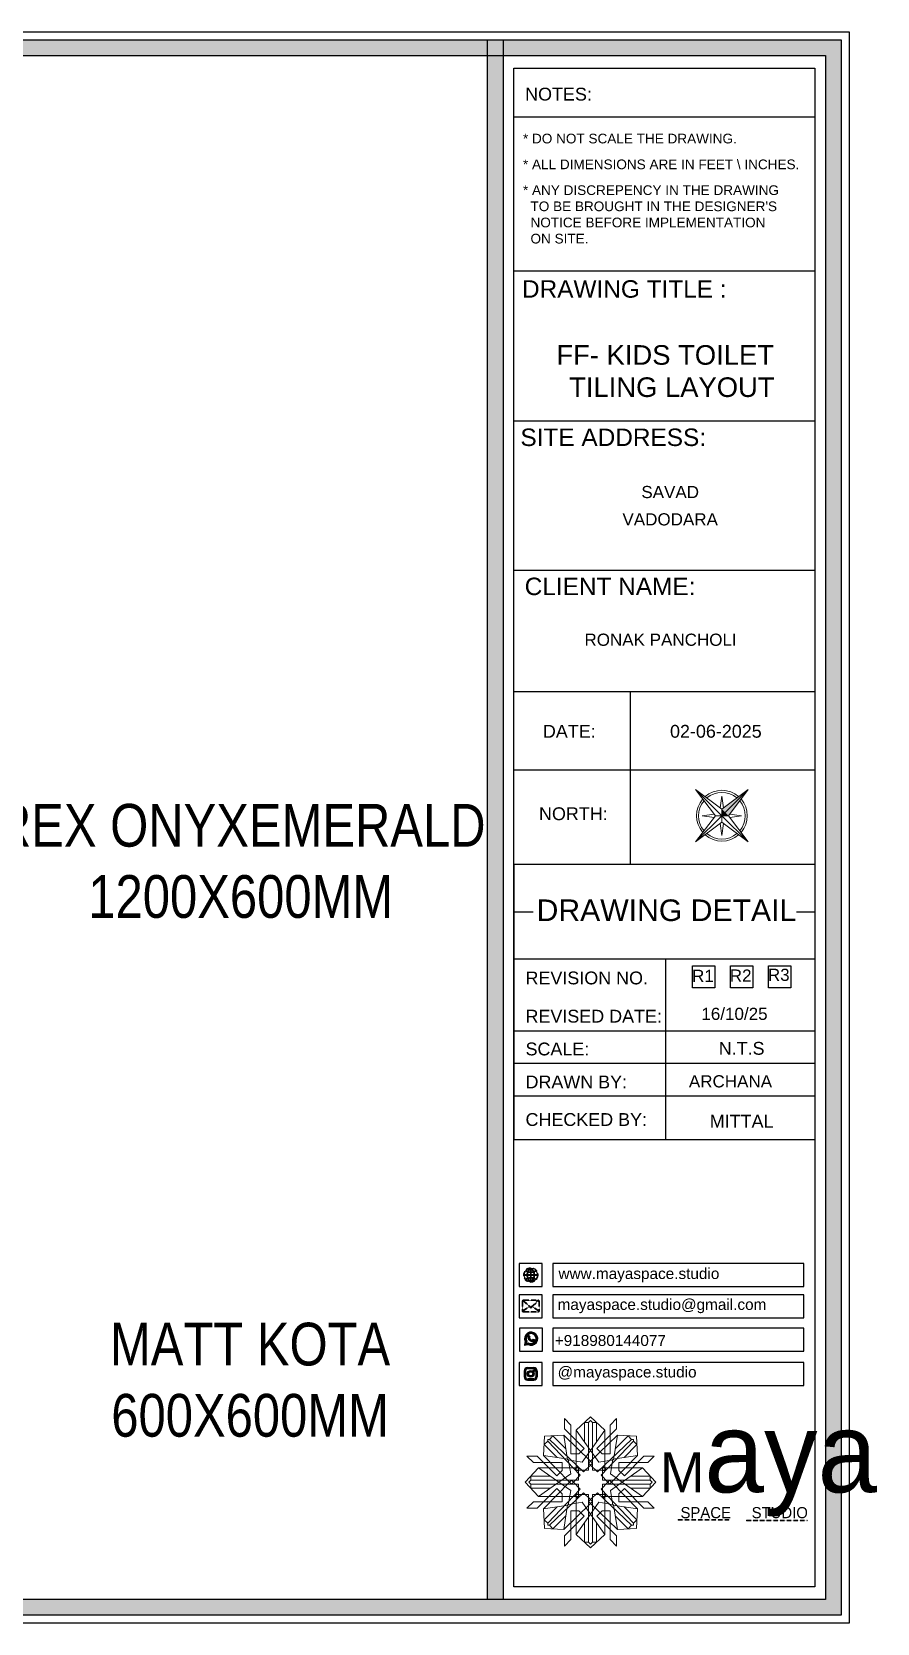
# Model space of a CAD drawing. Header units: millimetres. Extents: x 56222 to 3066687, y -650199 to -121287.
# Drawn here: x 156016.7 to 156095.8, y -180574.3 to -180425.3 of the extents above; entities that cross this region are included whole.
import ezdxf
from ezdxf.enums import TextEntityAlignment as Align

# ---------------------------------------------------------------- set-up
doc = ezdxf.new("R2010")
doc.units = ezdxf.units.MM
doc.header["$MEASUREMENT"] = 0
doc.linetypes.add('DASHEDX2', pattern=[1.5, 1, -0.5])
for name, color, linetype, lineweight in [('Dimension', 10, 'DASHEDX2', 20), ('FIRST FLOOR ( TEXT )', 7, 'Continuous', 9), ('NAME PLATE', 7, 'Continuous', 25), ('title block', 7, 'Continuous', 9)]:
    doc.layers.add(name, color=color, linetype=linetype, lineweight=lineweight)
doc.styles.add('Arial', font='arial.ttf')
doc.styles.add('KATHA', font='swissc.ttf')
doc.styles.get("Standard").update_dxf_attribs({"font": 'arial.ttf', "height": 6})

# ---------------------------------------------------------------- blocks, each defined once
blk = doc.blocks.new('FSFSF')
at = {"color": 42, "lineweight": 5, "true_color": 0xe0ac11}
for p, q in [((28600.03, 143.51), (28600.03, 140.16)), ((28602.15, 141.41), (28600.03, 143.51)), ((28602.15, 141.41), (28602.15, 131.95)), ((28603.86, 139.69), (28608.58, 144.08)), ((28607.9, 142.22), (28606.58, 142.22)), ((28606.58, 142.22), (28606.58, 135.84)), ((28607.9, 142.22), (28608.58, 142.85)), ((28607.9, 142.22), (28607.9, 126.58)), ((28613.31, 139.69), (28608.58, 144.08)), ((28609.27, 142.22), (28608.59, 142.85)), ((28609.27, 142.22), (28609.27, 126.58)), ((28609.27, 142.22), (28610.59, 142.22)), ((28610.59, 142.22), (28610.59, 135.84)), ((28615.02, 141.41), (28617.14, 143.51)), ((28615.02, 141.41), (28615.02, 131.95)), ((28617.14, 143.51), (28617.14, 140.16)), ((28593.19, 131.45), (28593.54, 137.71)), ((28593.39, 135), (28594.56, 136.12)), ((28599.8, 138.06), (28593.54, 137.71)), ((28595.12, 136.69), (28594.53, 136.69)), ((28594.56, 136.12), (28594.56, 136.71)), ((28605.17, 124.98), (28594.56, 136.12)), ((28596.24, 137.86), (28595.12, 136.69)), ((28606.27, 126.08), (28595.12, 136.69)), ((28596.24, 137.86), (28600.47, 133.65)), ((28601.03, 130), (28599.8, 138.06)), ((28599.8, 138.05), (28608.58, 129.56)), ((28606.47, 133.76), (28600.03, 140.16)), ((28603.86, 126.58), (28603.86, 139.69)), ((28603.86, 139.69), (28608.58, 133.02)), ((28613.31, 139.69), (28608.59, 133.02)), ((28617.37, 138.05), (28608.59, 129.56)), ((28610.7, 133.76), (28617.14, 140.16)), ((28610.9, 126.08), (28622.05, 136.69)), ((28612.02, 124.98), (28622.62, 136.12)), ((28613.31, 126.58), (28613.31, 139.69)), ((28616.14, 130), (28617.37, 138.06)), ((28620.93, 137.86), (28616.7, 133.65)), ((28617.37, 138.06), (28623.63, 137.71)), ((28620.93, 137.86), (28622.05, 136.69)), ((28622.05, 136.69), (28622.64, 136.69)), ((28622.62, 136.12), (28622.62, 136.71)), ((28623.8, 135), (28622.62, 136.12)), ((28624, 131.45), (28623.65, 137.71)), ((28587.73, 131.22), (28591.08, 131.22)), ((28589.84, 129.1), (28587.73, 131.22)), ((28597.49, 124.78), (28591.08, 131.22)), ((28593.19, 131.45), (28601.69, 122.67)), ((28601.25, 130.22), (28593.19, 131.45)), ((28593.39, 135), (28597.6, 130.78)), ((28604.75, 131.95), (28602.15, 131.95)), ((28606.47, 133.76), (28604.75, 131.95)), ((28605.86, 129.18), (28608.58, 133.02)), ((28611.31, 129.18), (28608.59, 133.02)), ((28610.7, 133.76), (28612.42, 131.95)), ((28612.42, 131.95), (28615.02, 131.95)), ((28623.99, 131.45), (28615.5, 122.67)), ((28615.94, 130.22), (28624, 131.45)), ((28623.8, 135), (28619.59, 130.78)), ((28619.7, 124.78), (28626.1, 131.22)), ((28629.45, 131.22), (28626.1, 131.22)), ((28627.34, 129.1), (28629.45, 131.22)), ((28591.56, 127.39), (28587.17, 122.66)), ((28589.84, 129.1), (28599.29, 129.1)), ((28604.66, 127.39), (28591.56, 127.39)), ((28591.56, 127.39), (28598.23, 122.67)), ((28597.49, 124.78), (28599.29, 126.5)), ((28602.07, 125.39), (28598.23, 122.67)), ((28599.29, 126.5), (28599.29, 129.1)), ((28605.86, 129.18), (28601.03, 130)), ((28602.07, 125.39), (28601.25, 130.22)), ((28603.68, 126.54), (28603.68, 127.39)), ((28604.66, 126.54), (28603.68, 126.54)), ((28604.71, 127.57), (28603.86, 127.57)), ((28607.9, 126.58), (28603.86, 126.58)), ((28604.66, 123.35), (28604.66, 127.39)), ((28604.7, 126.58), (28604.71, 127.57)), ((28606.27, 126.08), (28608.58, 128.27)), ((28607.9, 128.92), (28608.58, 129.56)), ((28607.9, 128.92), (28608.58, 128.27)), ((28609.27, 128.92), (28608.59, 129.56)), ((28609.27, 128.92), (28608.59, 128.27)), ((28610.9, 126.08), (28608.59, 128.27)), ((28609.27, 126.58), (28613.31, 126.58)), ((28611.31, 129.18), (28616.14, 130)), ((28612.46, 126.58), (28612.46, 127.57)), ((28612.46, 127.57), (28613.31, 127.57)), ((28612.52, 123.35), (28612.52, 127.39)), ((28612.52, 127.39), (28625.63, 127.39)), ((28612.52, 126.54), (28613.51, 126.54)), ((28613.51, 126.54), (28613.51, 127.39)), ((28615.12, 125.39), (28615.94, 130.22)), ((28615.12, 125.39), (28618.96, 122.67)), ((28627.34, 129.1), (28617.89, 129.1)), ((28617.89, 126.5), (28617.89, 129.1)), ((28619.7, 124.78), (28617.89, 126.5)), ((28625.63, 127.39), (28618.96, 122.67)), ((28625.63, 127.39), (28630.02, 122.66)), ((28591.56, 117.94), (28587.17, 122.66)), ((28589.03, 123.35), (28588.4, 122.67)), ((28589.03, 121.98), (28588.4, 122.65)), ((28589.03, 123.35), (28589.03, 124.67)), ((28589.03, 124.67), (28595.4, 124.67)), ((28589.03, 123.35), (28604.66, 123.35)), ((28589.03, 121.98), (28604.66, 121.98)), ((28589.03, 121.98), (28589.03, 120.66)), ((28589.03, 120.66), (28595.4, 120.66)), ((28597.49, 120.54), (28591.08, 114.11)), ((28591.56, 117.94), (28598.23, 122.65)), ((28593.19, 113.88), (28601.69, 122.65)), ((28605.17, 120.35), (28594.56, 109.2)), ((28597.49, 120.54), (28599.29, 118.83)), ((28602.07, 119.94), (28598.23, 122.65)), ((28602.33, 123.35), (28601.69, 122.67)), ((28602.33, 121.98), (28601.69, 122.65)), ((28602.33, 123.35), (28602.97, 122.67)), ((28602.33, 121.98), (28602.97, 122.65)), ((28605.17, 124.98), (28602.97, 122.67)), ((28605.17, 120.35), (28602.97, 122.65)), ((28604.66, 121.98), (28604.66, 117.94)), ((28612.02, 124.98), (28614.21, 122.67)), ((28612.02, 120.35), (28614.21, 122.65)), ((28612.02, 120.35), (28622.62, 109.2)), ((28628.16, 123.35), (28612.52, 123.35)), ((28612.52, 121.98), (28612.52, 117.94)), ((28628.16, 121.98), (28612.52, 121.98)), ((28614.85, 123.35), (28614.21, 122.67)), ((28614.85, 121.98), (28614.21, 122.65)), ((28614.85, 123.35), (28615.5, 122.67)), ((28614.85, 121.98), (28615.5, 122.65)), ((28615.12, 119.94), (28618.96, 122.65)), ((28623.99, 113.88), (28615.5, 122.65)), ((28619.7, 120.54), (28617.89, 118.83)), ((28625.63, 117.94), (28618.96, 122.65)), ((28619.7, 120.54), (28626.1, 114.11)), ((28628.16, 124.67), (28621.78, 124.67)), ((28628.16, 120.66), (28621.78, 120.66)), ((28625.63, 117.94), (28630.02, 122.66)), ((28628.16, 123.35), (28628.16, 124.67)), ((28628.16, 123.35), (28628.78, 122.67)), ((28628.16, 121.98), (28628.78, 122.65)), ((28628.16, 121.98), (28628.16, 120.66)), ((28589.84, 116.23), (28587.73, 114.11)), ((28589.84, 116.23), (28599.29, 116.23)), ((28604.66, 117.94), (28591.56, 117.94)), ((28601.25, 115.1), (28593.19, 113.87)), ((28606.27, 119.15), (28595.12, 108.54)), ((28599.29, 118.83), (28599.29, 116.23)), ((28599.8, 107.17), (28608.58, 115.67)), ((28601.03, 115.23), (28599.8, 107.17)), ((28605.86, 116.05), (28601.03, 115.23)), ((28602.07, 119.94), (28601.25, 115.1)), ((28604.66, 118.78), (28603.68, 118.78)), ((28603.68, 118.78), (28603.68, 117.94)), ((28607.9, 118.65), (28603.86, 118.65)), ((28603.86, 118.65), (28603.86, 105.54)), ((28604.71, 117.66), (28603.86, 117.66)), ((28604.7, 118.65), (28604.71, 117.66)), ((28605.86, 116.05), (28608.58, 112.21)), ((28606.27, 119.15), (28608.58, 116.96)), ((28607.9, 103.01), (28607.9, 118.65)), ((28607.9, 116.31), (28608.58, 116.96)), ((28607.9, 116.31), (28608.58, 115.67)), ((28610.9, 119.15), (28608.59, 116.96)), ((28609.27, 116.31), (28608.59, 116.96)), ((28609.27, 116.31), (28608.59, 115.67)), ((28611.31, 116.05), (28608.59, 112.21)), ((28617.37, 107.17), (28608.59, 115.67)), ((28609.27, 118.65), (28613.31, 118.65)), ((28609.27, 103.01), (28609.27, 118.65)), ((28610.9, 119.15), (28622.05, 108.54)), ((28611.31, 116.05), (28616.14, 115.23)), ((28612.46, 118.65), (28612.46, 117.66)), ((28612.46, 117.66), (28613.31, 117.66)), ((28612.52, 118.78), (28613.51, 118.78)), ((28612.52, 117.94), (28625.63, 117.94)), ((28613.31, 118.65), (28613.31, 105.54)), ((28613.51, 118.78), (28613.51, 117.94)), ((28615.12, 119.94), (28615.94, 115.1)), ((28615.94, 115.1), (28624, 113.87)), ((28616.14, 115.23), (28617.37, 107.17)), ((28617.89, 118.83), (28617.89, 116.23)), ((28627.34, 116.23), (28617.89, 116.23)), ((28627.34, 116.23), (28629.45, 114.11)), ((28587.73, 114.11), (28591.08, 114.11)), ((28593.19, 113.87), (28593.54, 107.62)), ((28593.39, 110.32), (28597.6, 114.55)), ((28593.39, 110.32), (28594.56, 109.2)), ((28596.24, 107.37), (28600.47, 111.58)), ((28606.47, 111.47), (28600.03, 105.07)), ((28602.15, 103.82), (28602.15, 113.27)), ((28604.75, 113.27), (28602.15, 113.27)), ((28603.86, 105.54), (28608.58, 112.21)), ((28606.47, 111.47), (28604.75, 113.27)), ((28613.31, 105.54), (28608.59, 112.21)), ((28610.7, 111.47), (28612.42, 113.27)), ((28610.7, 111.47), (28617.14, 105.07)), ((28612.42, 113.27), (28615.02, 113.27)), ((28615.02, 103.82), (28615.02, 113.27)), ((28620.93, 107.37), (28616.7, 111.58)), ((28623.8, 110.32), (28619.59, 114.55)), ((28623.8, 110.32), (28622.62, 109.2)), ((28624, 113.87), (28623.65, 107.62)), ((28629.45, 114.11), (28626.1, 114.11)), ((28599.8, 107.17), (28593.54, 107.52)), ((28595.12, 108.54), (28594.53, 108.54)), ((28594.56, 109.2), (28594.56, 108.61)), ((28596.24, 107.37), (28595.12, 108.54)), ((28600.03, 101.71), (28600.03, 105.07)), ((28603.86, 105.54), (28608.58, 101.15)), ((28606.58, 103.01), (28606.58, 109.38)), ((28613.31, 105.54), (28608.58, 101.15)), ((28610.59, 103.01), (28610.59, 109.38)), ((28617.14, 101.71), (28617.14, 105.07)), ((28617.37, 107.17), (28623.63, 107.52)), ((28620.93, 107.37), (28622.05, 108.54)), ((28622.05, 108.54), (28622.64, 108.54)), ((28622.62, 109.2), (28622.62, 108.61)), ((28602.15, 103.82), (28600.03, 101.71)), ((28607.9, 103.01), (28606.58, 103.01)), ((28607.9, 103.01), (28608.58, 102.38)), ((28609.27, 103.01), (28608.59, 102.38)), ((28609.27, 103.01), (28610.59, 103.01)), ((28615.02, 103.82), (28617.14, 101.71))]:
    blk.add_line(p, q, dxfattribs=at)
blk = doc.blocks.new('hgwg')
at = {"layer": 'Dimension', "true_color": 0xd39e00}
h = blk.add_hatch(color=42, dxfattribs=at)
h.dxf.hatch_style = 1
h.paths.add_polyline_path([(27505.71, 45.05), (27494.27, 45.05), (27494.27, 44.9), (27505.71, 44.9)])
h = blk.add_hatch(color=42, dxfattribs=at)
h.dxf.hatch_style = 1
h.paths.add_polyline_path([(27523.3, 44.9), (27509.68, 44.9), (27509.68, 44.75), (27523.3, 44.75)])
at = {"layer": 'Dimension', "color": 42, "true_color": 0xd39e00}
for p, q in [((27494.27, 45.05), (27505.71, 45.05)), ((27494.27, 44.9), (27494.27, 45.05)), ((27494.27, 44.9), (27505.71, 44.9)), ((27505.71, 45.05), (27505.71, 44.9)), ((27509.68, 44.9), (27523.3, 44.9)), ((27509.68, 44.9), (27509.68, 44.75)), ((27509.68, 44.75), (27523.3, 44.75)), ((27523.3, 44.75), (27523.3, 44.9))]:
    blk.add_line(p, q, dxfattribs=at)
at = {"layer": 'Dimension', "color": 42, "true_color": 0xd39e00, "attachment_point": 1}
for s, width, insert, char_height in [('{\\fCinzel|b0|i0|c0|p2;\\H1.5x;M\\fAmsterdam One|b0|i0|c0|p2;\\H2x;aya}', 85.3277, (27490.17, 69.17), 6), ('{\\fCinzel|b0|i0|c0|p2;SPACE     STUDIO}', 66.129, (27494.83, 47.86), 2.5)]:
    blk.add_mtext_dynamic_manual_height_columns(s, width=width, gutter_width=30, heights=[0], dxfattribs=dict(at, insert=insert, char_height=char_height))
blk = doc.blocks.new('QEGW4TG')
at = {"layer": 'Dimension', "true_color": 0x000000}
h = blk.add_hatch(color=18, dxfattribs=at)
h.dxf.hatch_style = 1
h.paths.add_polyline_path([(2.69, 1.93, 0.170513), (2.95, 1.97, 0.190337), (3.11, 2.18, 0.316231), (3.07, 2.28), (2.79, 2.37, 0.273721), (2.69, 2.34, 0.040749), (2.63, 2.27, -0.441282), (2.53, 2.25, -0.11828), (2.06, 2.64, -0.441282), (2.07, 2.74, 0.040749), (2.13, 2.81, 0.290083), (2.14, 2.92), (2.01, 3.18, 0.316231), (1.91, 3.2, 0.190337), (1.73, 3, 0.170513), (1.72, 2.74, 0.252784)], flags=0)
h.paths.add_polyline_path([(1.19, 1.98), (1.03, 1.3, 0.550912), (1.11, 1.23), (1.75, 1.39, 6.344125)])
h.paths.add_polyline_path([(1.81, 1.7), (1.4, 1.6), (1.5, 2.03, -9.071339)], flags=16)
h.paths.add_polyline_path([(3.11, 2.16, -0.17811), (2.95, 1.97, -0.170513), (2.69, 1.93, -0.252784), (1.72, 2.74, -0.170513), (1.73, 3, -0.17811), (1.89, 3.19, -0.370089), (2.01, 3.18), (2.14, 2.92, -0.307185), (2.13, 2.8, -0.041087), (2.06, 2.73, 0.321676), (2.05, 2.65, 0.126524), (2.55, 2.24, 0.312216), (2.62, 2.26, -0.041087), (2.68, 2.34, -0.290673), (2.79, 2.37), (3.07, 2.28, -0.370089)], flags=0)
h = blk.add_hatch(color=18, dxfattribs=at)
h.dxf.hatch_style = 1
h.paths.add_polyline_path([(2.79, 2.37, 0.273721), (2.69, 2.34, 0.040749), (2.63, 2.27, -0.441282), (2.53, 2.25, -0.11828), (2.06, 2.64, -0.441282), (2.07, 2.74, 0.040749), (2.13, 2.81, 0.290083), (2.14, 2.92), (2.01, 3.18, 0.316231), (1.91, 3.2, 0.190337), (1.73, 3, 0.170513), (1.72, 2.74, 0.252784), (2.69, 1.93, 0.170513), (2.95, 1.97, 0.190337), (3.11, 2.18, 0.316231), (3.07, 2.28)])
for p, q in [((1.19, 1.98), (1.03, 1.3)), ((1.1, 1.23), (1.75, 1.39)), ((1.5, 2.03), (1.4, 1.6)), ((1.4, 1.6), (1.81, 1.7)), ((2.01, 3.18), (2.14, 2.92)), ((3.07, 2.28), (2.8, 2.36))]:
    blk.add_line(p, q)
blk.add_lwpolyline([(0, 0), (4.68, 0), (4.68, 4.68), (0, 4.68)], close=True)
for centre, radius, start, end in [((2.39, 2.56), 1.34, 241.4727, 205.6422), ((2.39, 2.56), 1.04, 235.9962, 210.8333), ((1.09, 1.29), 0.0598, 164.8483, 282.1458), ((2.09, 2.87), 0.39, 159.7007, 198.4072), ((2.96, 3.23), 1.33, 201.4218, 258.1669), ((2.07, 2.87), 0.364, 118.9685, 159.3648), ((1.94, 3.12), 0.0896, 41.8985, 123.1344), ((2.11, 2.68), 0.066, 135.9932, 224.8892), ((1.67, 3.16), 0.586, 312.4617, 321.8728), ((3.12, 3.42), 1.31, 216.5455, 243.5279), ((2.05, 2.87), 0.104, 320.3924, 28.6971), ((2.57, 2.3), 0.066, 234.2482, 323.1441), ((3.11, 1.94), 0.586, 137.2645, 146.6756), ((2.76, 2.27), 0.104, 70.4402, 138.745), ((2.75, 2.31), 0.39, 260.7301, 299.4366), ((2.76, 2.29), 0.364, 299.7725, 340.1688), ((3.03, 2.2), 0.0896, 336.0029, 57.2388)]:
    blk.add_arc(centre, radius, start, end)
blk = doc.blocks.new('ASGERG')
at = {"layer": 'Dimension', "true_color": 0x000000}
h = blk.add_hatch(color=18, dxfattribs=at)
h.dxf.hatch_style = 1
h.paths.add_polyline_path([(0.99, 1.7, 0.353872), (1.69, 1.03), (2.96, 1.03, 0.353872), (3.66, 1.7), (3.66, 2.99, 0.353872), (2.96, 3.67), (1.69, 3.67, 0.353872), (0.99, 2.99)])
h.paths.add_polyline_path([(1.27, 2.97, -0.353872), (1.72, 3.4), (2.94, 3.4, -0.353872), (3.38, 2.97), (3.38, 1.72, -0.353872), (2.94, 1.3), (1.72, 1.3, -0.353872), (1.27, 1.72)], flags=16)
h.paths.add_polyline_path([(3.02, 2.35, -1), (1.64, 2.35, -1)], flags=0)
h.paths.add_polyline_path([(2.74, 2.35, -1), (1.92, 2.35, -1)], flags=0)
h.paths.add_polyline_path([(2.86, 3.02, -1), (3.19, 3.02, -1)], flags=0)
h.paths.add_polyline_path([(1.64, 2.35, 1), (3.02, 2.35, 1)], flags=0)
h = blk.add_hatch(color=18, dxfattribs=at)
h.dxf.hatch_style = 1
h.paths.add_polyline_path([(1.64, 2.35, 1), (3.02, 2.35, 1)])
h.paths.add_polyline_path([(2.74, 2.35, -1), (1.92, 2.35, -1)], flags=16)
h = blk.add_hatch(color=18, dxfattribs=at)
h.dxf.hatch_style = 1
h.paths.add_polyline_path([(3.19, 3.02, 1), (2.86, 3.02, 1)])
for p, q in [((1.69, 3.67), (2.96, 3.67)), ((2.94, 3.4), (1.72, 3.4)), ((0.99, 2.99), (0.99, 1.7)), ((1.27, 2.97), (1.27, 1.72)), ((1.69, 1.03), (2.96, 1.03)), ((2.94, 1.3), (1.72, 1.3)), ((3.38, 2.97), (3.38, 1.72)), ((3.66, 2.99), (3.66, 1.7))]:
    blk.add_line(p, q)
blk.add_lwpolyline([(0, 0), (4.68, 0), (4.68, 4.68), (0, 4.68)], close=True)
for centre, radius in [((2.33, 2.35), 0.694), ((2.33, 2.35), 0.414), ((3.02, 3.02), 0.168)]:
    blk.add_circle(centre, radius)
for centre, radius, start, end in [((1.76, 2.89), 0.778, 94.8631, 172.8127), ((1.76, 2.91), 0.491, 94.8631, 172.8127), ((2.9, 2.91), 0.491, 7.1873, 85.1369), ((2.89, 2.89), 0.778, 7.1873, 85.1369), ((1.76, 1.8), 0.778, 187.1873, 265.1369), ((1.76, 1.78), 0.491, 187.1873, 265.1369), ((2.9, 1.78), 0.491, 274.8631, 352.8127), ((2.89, 1.8), 0.778, 274.8631, 352.8127)]:
    blk.add_arc(centre, radius, start, end)
blk = doc.blocks.new('ETYETE')
at = {"layer": 'Dimension', "true_color": 0x000000}
h = blk.add_hatch(color=18, dxfattribs=at)
h.dxf.hatch_style = 1
h.paths.add_polyline_path([(3.76, 1.14, 0.414214), (4.12, 1.5), (4.12, 3.29, 0.414214), (3.76, 3.65), (0.92, 3.65, 0.414214), (0.56, 3.29), (0.56, 1.5, 0.414214), (0.92, 1.14)])
h.paths.add_polyline_path([(2.61, 2.22), (3.92, 1.34, -0.198912), (3.76, 1.28), (0.92, 1.28, -0.198912), (0.76, 1.34), (2.08, 2.22), (2.34, 1.98)], flags=16)
h.paths.add_polyline_path([(2.34, 2.16), (0.89, 3.51, -0.028783), (0.92, 3.52), (3.76, 3.52, -0.028783), (3.79, 3.51)], flags=16)
h.paths.add_polyline_path([(2.71, 2.32), (3.92, 3.45, -0.202482), (3.99, 3.29), (3.99, 1.5, -0.043076), (3.98, 1.46)], flags=16)
h.paths.add_polyline_path([(1.98, 2.32), (0.7, 1.46, -0.043076), (0.7, 1.5), (0.7, 3.29, -0.202482), (0.76, 3.45)], flags=16)
blk.add_lwpolyline([(0, 0), (4.68, 0), (4.68, 4.68), (0, 4.68)], close=True)
at = {"layer": 'Dimension', "color": 18, "true_color": 0x000000}
for p, q in [((0.56, 3.29), (0.56, 1.5)), ((0.7, 3.29), (0.7, 1.5)), ((0.76, 3.45), (1.98, 2.32)), ((0.89, 3.51), (2.34, 2.16)), ((0.92, 3.65), (3.76, 3.65)), ((0.92, 3.52), (3.76, 3.52)), ((2.34, 2.16), (3.79, 3.51)), ((2.71, 2.32), (3.92, 3.45)), ((3.99, 3.29), (3.99, 1.5)), ((4.12, 3.29), (4.12, 1.5)), ((0.7, 1.46), (1.98, 2.32)), ((0.76, 1.34), (2.08, 2.22)), ((0.92, 1.28), (3.76, 1.28)), ((0.92, 1.14), (3.76, 1.14)), ((2.08, 2.22), (2.34, 1.98)), ((2.34, 1.98), (2.61, 2.22)), ((3.92, 1.34), (2.61, 2.22)), ((3.98, 1.46), (2.71, 2.32))]:
    blk.add_line(p, q, dxfattribs=at)
for centre, radius, start, end in [((0.92, 3.29), 0.358, 90, 180), ((0.92, 3.29), 0.224, 134.2136, 180), ((0.92, 3.29), 0.224, 90, 96.5948), ((3.76, 3.29), 0.358, 0, 90), ((3.76, 3.29), 0.224, 83.4052, 90), ((3.76, 3.29), 0.224, 0, 45.7864), ((0.92, 1.5), 0.358, 180, 270), ((0.92, 1.5), 0.224, 180, 189.8662), ((0.92, 1.5), 0.224, 225, 270), ((3.76, 1.5), 0.358, 270, 0), ((3.76, 1.5), 0.224, 270, 315), ((3.76, 1.5), 0.224, 350.1338, 0)]:
    blk.add_arc(centre, radius, start, end, dxfattribs=at)
blk = doc.blocks.new('DTGWEGEARG')
at = {"layer": 'Dimension', "true_color": 0x000000}
h = blk.add_hatch(color=18, dxfattribs=at)
h.dxf.hatch_style = 1
h.paths.add_polyline_path([(3.83, 2.34, 1), (0.85, 2.34, 1)])
h.paths.add_polyline_path([(2.51, 1.01, 0.105795), (2.96, 1.58, -0.055205), (3.3, 1.41, -0.169822)], flags=16)
h.paths.add_polyline_path([(2.41, 1.12), (2.41, 1.69, -0.058279), (2.81, 1.63, -0.103353)], flags=16)
h.paths.add_polyline_path([(2.26, 1.13, -0.101741), (1.87, 1.63, -0.057171), (2.26, 1.69)], flags=16)
h.paths.add_polyline_path([(2.17, 1.01, -0.169822), (1.38, 1.41, -0.055205), (1.72, 1.58, 0.105795)], flags=16)
h.paths.add_polyline_path([(3.02, 1.72, 0.081336), (3.13, 2.27), (3.68, 2.27, -0.152069), (3.4, 1.52, 0.05687)], flags=16)
h.paths.add_polyline_path([(2.87, 1.77, 0.061945), (2.41, 1.84), (2.41, 2.27), (2.98, 2.27, -0.081344)], flags=16)
h.paths.add_polyline_path([(2.26, 1.84, 0.060923), (1.8, 1.77, -0.081344), (1.7, 2.27), (2.26, 2.27)], flags=16)
h.paths.add_polyline_path([(1.66, 1.72, 0.05687), (1.28, 1.52, -0.152069), (1, 2.27), (1.55, 2.27, 0.081336)], flags=16)
h.paths.add_polyline_path([(2.41, 2.42), (2.41, 2.83, 0.061945), (2.87, 2.91, -0.080009), (2.98, 2.42)], flags=16)
h.paths.add_polyline_path([(3.13, 2.42, 0.080116), (3.02, 2.96, 0.05687), (3.4, 3.16, 0.028258), (3.3, 3.27, -0.055205), (2.96, 3.1, 0.105795), (2.51, 3.67, -0.36029), (3.68, 2.42)], flags=16)
h.paths.add_polyline_path([(2.26, 2.42), (1.7, 2.42, -0.080009), (1.8, 2.91, 0.060923), (2.26, 2.84)], flags=16)
h.paths.add_polyline_path([(1.55, 2.42), (1, 2.42, -0.150466), (1.28, 3.16, 0.05687), (1.66, 2.96, 0.080116)], flags=16)
h.paths.add_polyline_path([(2.41, 2.98), (2.41, 3.56, -0.103353), (2.81, 3.05, -0.058279)], flags=16)
h.paths.add_polyline_path([(2.26, 2.99, -0.057171), (1.87, 3.05, -0.101741), (2.26, 3.55)], flags=16)
h.paths.add_polyline_path([(1.72, 3.1, -0.055205), (1.38, 3.27, -0.169822), (2.17, 3.67, 0.105795)], flags=16)
blk.add_lwpolyline([(0, 0), (4.68, 0), (4.68, 4.68), (0, 4.68)], close=True)
at = {"layer": 'Dimension', "color": 18, "true_color": 0x000000}
for p, q in [((2.26, 3.55), (2.26, 2.99)), ((2.41, 3.56), (2.41, 2.98)), ((1, 2.42), (1.55, 2.42)), ((1, 2.27), (1.55, 2.27)), ((1.7, 2.42), (2.26, 2.42)), ((1.7, 2.27), (2.26, 2.27)), ((2.26, 2.84), (2.26, 2.42)), ((2.26, 2.27), (2.26, 1.84)), ((2.26, 1.69), (2.26, 1.13)), ((2.41, 2.83), (2.41, 2.42)), ((2.41, 2.42), (2.98, 2.42)), ((2.41, 2.27), (2.98, 2.27)), ((2.41, 2.27), (2.41, 1.84)), ((2.41, 1.69), (2.41, 1.12)), ((3.13, 2.42), (3.68, 2.42)), ((3.13, 2.27), (3.68, 2.27))]:
    blk.add_line(p, q, dxfattribs=at)
blk.add_circle((2.34, 2.34), 1.49, dxfattribs=at)
for centre, radius, start, end in [((2.34, 2.34), 1.34, 97.3549, 135.9073), ((2.34, 4.74), 1.75, 236.7417, 249.3811), ((3.28, 2.34), 1.73, 129.9301, 154.0867), ((3.28, 2.34), 1.58, 130.1073, 153.3446), ((1.4, 2.34), 1.58, 26.6554, 50.2584), ((2.34, 2.34), 1.34, 3.3907, 82.6451), ((1.4, 2.34), 1.73, 25.9133, 50.0699), ((2.34, 4.74), 1.75, 290.6189, 303.2583), ((2.34, 2.34), 1.34, 142.3819, 176.6093), ((2.34, 2.34), 1.34, 183.0315, 217.6181), ((2.34, 4.74), 1.9, 236.1399, 249.1595), ((2.34, -0.06), 1.9, 110.8405, 123.8601), ((2.34, -0.06), 1.75, 110.6189, 123.2583), ((2.34, 2.34), 1.34, 224.0927, 262.6451), ((3.28, 2.34), 1.73, 159.0567, 177.3789), ((3.28, 2.34), 1.73, 182.3435, 200.9433), ((3.28, 2.34), 1.58, 158.8325, 177.1302), ((3.28, 2.34), 1.58, 182.5658, 201.1675), ((3.28, 2.34), 1.73, 205.9133, 230.0699), ((2.34, 4.74), 1.9, 253.6799, 267.6253), ((2.34, -0.06), 1.9, 92.3747, 106.3201), ((2.34, 4.74), 1.75, 254.3336, 267.422), ((2.34, -0.06), 1.75, 92.578, 105.6664), ((3.28, 2.34), 1.58, 206.6554, 229.8927), ((2.34, 4.74), 1.75, 272.3248, 285.6664), ((2.34, 4.74), 1.9, 272.1415, 286.3201), ((2.34, -0.06), 1.9, 73.6799, 87.8585), ((2.34, -0.06), 1.75, 74.3336, 87.6752), ((1.4, 2.34), 1.58, 309.7416, 333.3446), ((1.4, 2.34), 1.73, 309.9301, 334.0867), ((2.34, 2.34), 1.34, 277.3549, 315.9073), ((1.4, 2.34), 1.58, 2.8698, 21.1675), ((1.4, 2.34), 1.58, 338.8325, 357.4342), ((2.34, -0.06), 1.75, 56.7417, 69.3811), ((2.34, 4.74), 1.9, 290.8405, 303.8601), ((1.4, 2.34), 1.73, 2.6211, 20.9433), ((1.4, 2.34), 1.73, 339.0567, 357.6565), ((2.34, -0.06), 1.9, 56.1399, 69.1595), ((2.34, 2.34), 1.34, 322.3819, 356.9685)]:
    blk.add_arc(centre, radius, start, end, dxfattribs=at)
blk = doc.blocks.new('4t')
at = {"transparency": 33554607}
h = blk.add_hatch(color=1, dxfattribs=at)
h.dxf.hatch_style = 1
h.paths.add_polyline_path([(45531.33, -35822.29), (45529.23, -35821.83), (45528.09, -35837.01)])
h = blk.add_hatch(color=1, dxfattribs=at)
h.dxf.hatch_style = 1
h.paths.add_polyline_path([(45533.44, -35822.75), (45531.33, -35822.29), (45528.09, -35837.01)])
h = blk.add_hatch(color=1, dxfattribs=at)
h.dxf.hatch_style = 1
h.paths.add_polyline_path([(45531.8, -35820.19), (45529.23, -35821.83), (45531.33, -35822.29)])
h = blk.add_hatch(color=1, dxfattribs=at)
h.dxf.hatch_style = 1
h.paths.add_polyline_path([(45531.8, -35820.19), (45531.33, -35822.29), (45533.44, -35822.75)])
at = {"layer": 'title block', "color": 7, "lineweight": 9}
for p, q in [((45535.51, -35803.37), (45530.16, -35817.62)), ((45535.51, -35803.37), (45531.8, -35820.19)), ((45534.36, -35818.55), (45535.51, -35803.37)), ((45530.5, -35816.7), (45526.88, -35812.49)), ((45526.88, -35812.49), (45529.18, -35817.55)), ((45539.5, -35815.27), (45534.44, -35817.57)), ((45535.28, -35818.89), (45539.5, -35815.27)), ((45530.16, -35817.62), (45514.98, -35816.48)), ((45514.98, -35816.48), (45529.23, -35821.83)), ((45514.98, -35816.48), (45531.8, -35820.19)), ((45528.31, -35821.48), (45524.1, -35825.11)), ((45524.1, -35825.11), (45529.16, -35822.81)), ((45531.8, -35820.19), (45528.09, -35837.01)), ((45529.23, -35821.83), (45528.09, -35837.01)), ((45528.09, -35837.01), (45533.44, -35822.75)), ((45531.8, -35820.19), (45529.23, -35821.83)), ((45531.8, -35820.19), (45530.16, -35817.62)), ((45534.36, -35818.55), (45531.8, -35820.19)), ((45533.44, -35822.75), (45531.8, -35820.19)), ((45531.8, -35820.19), (45548.62, -35823.9)), ((45533.44, -35822.75), (45548.62, -35823.9)), ((45548.62, -35823.9), (45534.36, -35818.55)), ((45536.71, -35827.89), (45534.42, -35822.83)), ((45533.09, -35823.67), (45536.71, -35827.89))]:
    blk.add_line(p, q, dxfattribs=at)
for radius, start, end in [(11.79, 81.35997, 163.76651), (10.83, 82.42855, 162.69793), (10.83, 352.42855, 72.69793), (11.79, 351.35997, 73.76651), (11.79, 171.35997, 253.76651), (10.83, 172.42855, 252.69793), (11.79, 261.35997, 343.76651), (10.83, 262.42855, 342.69793)]:
    blk.add_arc((45531.8, -35820.19), radius, start, end, dxfattribs=at)

msp = doc.modelspace()

# ---------------------------------------------------------------- hatches: boundary and pattern name
at = {"layer": 'NAME PLATE', "true_color": 0xd39e00}
h = msp.add_hatch(color=42, dxfattribs=at)
h.paths.add_polyline_path([(155882.832, -180573.572), (156092.43, -180573.572), (156092.43, -180426.041), (155882.832, -180426.041)])
h.paths.add_polyline_path([(155884.303, -180572.101), (156090.959, -180572.101), (156090.959, -180427.512), (155884.303, -180427.512)], flags=16)
msp.add_hatch(color=42, dxfattribs=at).paths.add_polyline_path([(156059.332, -180572.101), (156060.803, -180572.101), (156060.803, -180426.041), (156059.332, -180426.041)])

# ---------------------------------------------------------------- linework, layer by layer
at = {"layer": 'NAME PLATE', "color": 42, "true_color": 0xd39e00}
for p, q in [((156089.963, -180433.301), (156061.799, -180433.301)), ((156089.963, -180447.726), (156061.799, -180447.726)), ((156089.963, -180461.772), (156061.799, -180461.772)), ((156089.963, -180475.732), (156061.799, -180475.732)), ((156089.963, -180487.107), (156061.799, -180487.107)), ((156072.696, -180487.107), (156072.696, -180503.275)), ((156089.963, -180494.425), (156061.799, -180494.425)), ((156089.963, -180503.275), (156061.799, -180503.275)), ((156061.799, -180503.275), (156061.799, -180529.018)), ((156089.963, -180503.275), (156089.963, -180529.018)), ((156061.799, -180507.688), (156063.621, -180507.688)), ((156088.26, -180507.688), (156089.963, -180507.688)), ((156061.799, -180512.101), (156089.963, -180512.101)), ((156076.01, -180529.018), (156076.01, -180512.101)), ((156089.963, -180518.868), (156061.799, -180518.868)), ((156089.963, -180521.915), (156061.799, -180521.915)), ((156089.963, -180524.963), (156061.799, -180524.963)), ((156061.799, -180529.018), (156089.963, -180529.018))]:
    msp.add_line(p, q, dxfattribs=at)
for points in [[(155882.097, -180425.306), (156093.165, -180425.306), (156093.165, -180574.307), (155882.097, -180574.307)], [(155882.832, -180426.041), (156092.43, -180426.041), (156092.43, -180573.572), (155882.832, -180573.572)], [(156059.332, -180572.101), (156059.332, -180426.041), (156060.803, -180426.041), (156060.803, -180572.101)], [(155884.303, -180427.512), (156090.959, -180427.512), (156090.959, -180572.101), (155884.303, -180572.101)], [(156061.799, -180570.89), (156061.799, -180428.723), (156089.963, -180428.723), (156089.963, -180570.89)], [(156078.525, -180512.756), (156080.599, -180512.756), (156080.599, -180514.83), (156078.525, -180514.83)], [(156082.078, -180512.756), (156084.152, -180512.756), (156084.152, -180514.83), (156082.078, -180514.83)], [(156085.631, -180512.756), (156087.705, -180512.756), (156087.705, -180514.83), (156085.631, -180514.83)]]:
    msp.add_lwpolyline(points, close=True, dxfattribs=at)
at = {"layer": 'NAME PLATE', "color": 18, "true_color": 0x000000}
for points in [[(156065.445, -180542.784), (156088.931, -180542.784), (156088.931, -180540.637), (156065.445, -180540.637)], [(156065.445, -180545.713), (156088.931, -180545.713), (156088.931, -180543.567), (156065.445, -180543.567)], [(156065.456, -180548.838), (156088.931, -180548.838), (156088.931, -180546.692), (156065.456, -180546.692)], [(156065.445, -180552.038), (156088.931, -180552.038), (156088.931, -180549.891), (156065.445, -180549.891)]]:
    msp.add_lwpolyline(points, close=True, dxfattribs=at)

# ---------------------------------------------------------------- block references
at = {"layer": 'NAME PLATE', "xscale": 0.2017304465603159, "yscale": 0.2017304465603159, "zscale": 0.2017304465603159, "rotation": 147.4367586490667}
msp.add_blockref('4t', (159933.231, -191532.506), dxfattribs=at)
at = {"layer": 'NAME PLATE', "color": 42, "true_color": 0xd39e00}
for name, p, xscale, yscale, zscale in [('DTGWEGEARG', (156062.307, -180542.784), 0.4588543733001965, 0.4588543733001965, 0.4588543733001965), ('ETYETE', (156062.307, -180545.713), 0.4588543733001965, 0.4588543733001965, 0.4588543733001965), ('QEGW4TG', (156062.318, -180548.838), 0.4588543733001965, 0.4588543733001965, 0.4588543733001965), ('ASGERG', (156062.307, -180552.038), 0.4588543733001965, 0.4588543733001965, 0.4588543733001965), ('FSFSF', (147902.176, -180596.121), 0.2854667291963951, 0.2854667291963951, 0.2854667291963951), ('hgwg', (144623.233, -180583.376), 0.4165933720495024, 0.4165933720495024, 0.4165933720495024)]:
    msp.add_blockref(name, p, dxfattribs=dict(at, xscale=xscale, yscale=yscale, zscale=zscale))

# ---------------------------------------------------------------- texts
at = {"layer": 'FIRST FLOOR ( TEXT )', "color": 1, "char_height": 4, "attachment_point": 5, "style": 'KATHA'}
for s, insert in [('REX ONYXEMERALD\\P1200X600MM', (156036.237, -180502.961)), ('MATT KOTA \\P600X600MM', (156037.113, -180551.538))]:
    msp.add_mtext(s, dxfattribs=dict(at, insert=insert))
at = {"layer": 'NAME PLATE', "style": 'Arial'}
for s, height, p in [('NOTES:', 1.2005, (156065.977, -180431.738)), ('DRAWING TITLE : ', 1.6339, (156072.451, -180450.199)), ('FF- KIDS TOILET', 1.83466, (156075.96, -180456.478)), ('TILING LAYOUT', 1.83466, (156076.584, -180459.495)), ('SITE ADDRESS:', 1.6339, (156071.1, -180464.087)), (' SAVAD ', 1.1398, (156076.428, -180468.964)), ('VADODARA', 1.1398, (156076.428, -180471.523)), ('CLIENT NAME:', 1.6339, (156070.802, -180478.047)), ('RONAK PANCHOLI    ', 1.13982, (156076.412, -180482.794)), ('DATE:', 1.2005, (156066.984, -180491.399)), ('02-06-2025', 1.2005, (156080.703, -180491.399)), ('NORTH:', 1.2005, (156067.367, -180499.117)), ('DRAWING DETAIL', 2.02003, (156076.076, -180508.564)), ('REVISION NO.', 1.20051, (156068.621, -180514.494)), ('16/10/25', 1.1398, (156082.445, -180517.824)), ('REVISED DATE: ', 1.20051, (156069.507, -180518.073)), ('SCALE:', 1.2005, (156065.873, -180521.144)), ('DRAWN BY:', 1.2005, (156067.642, -180524.229)), ('ARCHANA', 1.1398, (156082.072, -180524.143)), ('CHECKED BY:', 1.20051, (156068.575, -180527.75)), ('MITTAL', 1.2005, (156083.115, -180527.91))]:
    msp.add_text(s, height=height, dxfattribs=at).set_placement(p, align=Align.CENTER)
for s, insert, char_height, width, attachment_point in [('* DO NOT SCALE THE DRAWING.', (156062.651, -180434.846, 0), 0.90798, 35.08015, 1), ('* ALL DIMENSIONS ARE IN FEET \\\\ INCHES.', (156062.651, -180437.261, 0), 0.90798, 35.08015, 1), ("* ANY DISCREPENCY IN THE DRAWING \\P  TO BE BROUGHT IN THE DESIGNER'S\\P  NOTICE BEFORE IMPLEMENTATION \\P  ON SITE.", (156062.651, -180439.676, 0), 0.90798, 35.08015, 1), ('R1', (156079.495, -180513.127, 0), 1.1398, 1.56826, 2), ('R2', (156083.025, -180513.102, 0), 1.1398, 1.56826, 2), ('R3', (156086.589, -180513.032, 0), 1.1398, 1.56826, 2), ('N.T.S', (156083.115, -180519.883, 0), 1.2005, 2.34308, 2)]:
    msp.add_mtext(s, dxfattribs=dict(at, insert=insert, char_height=char_height, width=width, attachment_point=attachment_point))
at = {"layer": 'NAME PLATE', "color": 18, "true_color": 0x000000, "char_height": 1.02598, "attachment_point": 1}
for s, width, gutter_width, insert in [('www.mayaspace.studio', 16.10121, 13.468, (156065.975, -180541.056, 0)), ('mayaspace.studio@gmail.com', 10.04505, 8.402, (156065.893, -180543.951, 0)), ('+918980144077', 39.171, 8.402, (156065.628, -180547.326, 0)), ('@mayaspace.studio', 10.04505, 8.402, (156065.893, -180550.275, 0))]:
    msp.add_mtext_dynamic_manual_height_columns(s, width=width, gutter_width=gutter_width, heights=[0], dxfattribs=dict(at, insert=insert))

doc.saveas('drawing.dxf')
